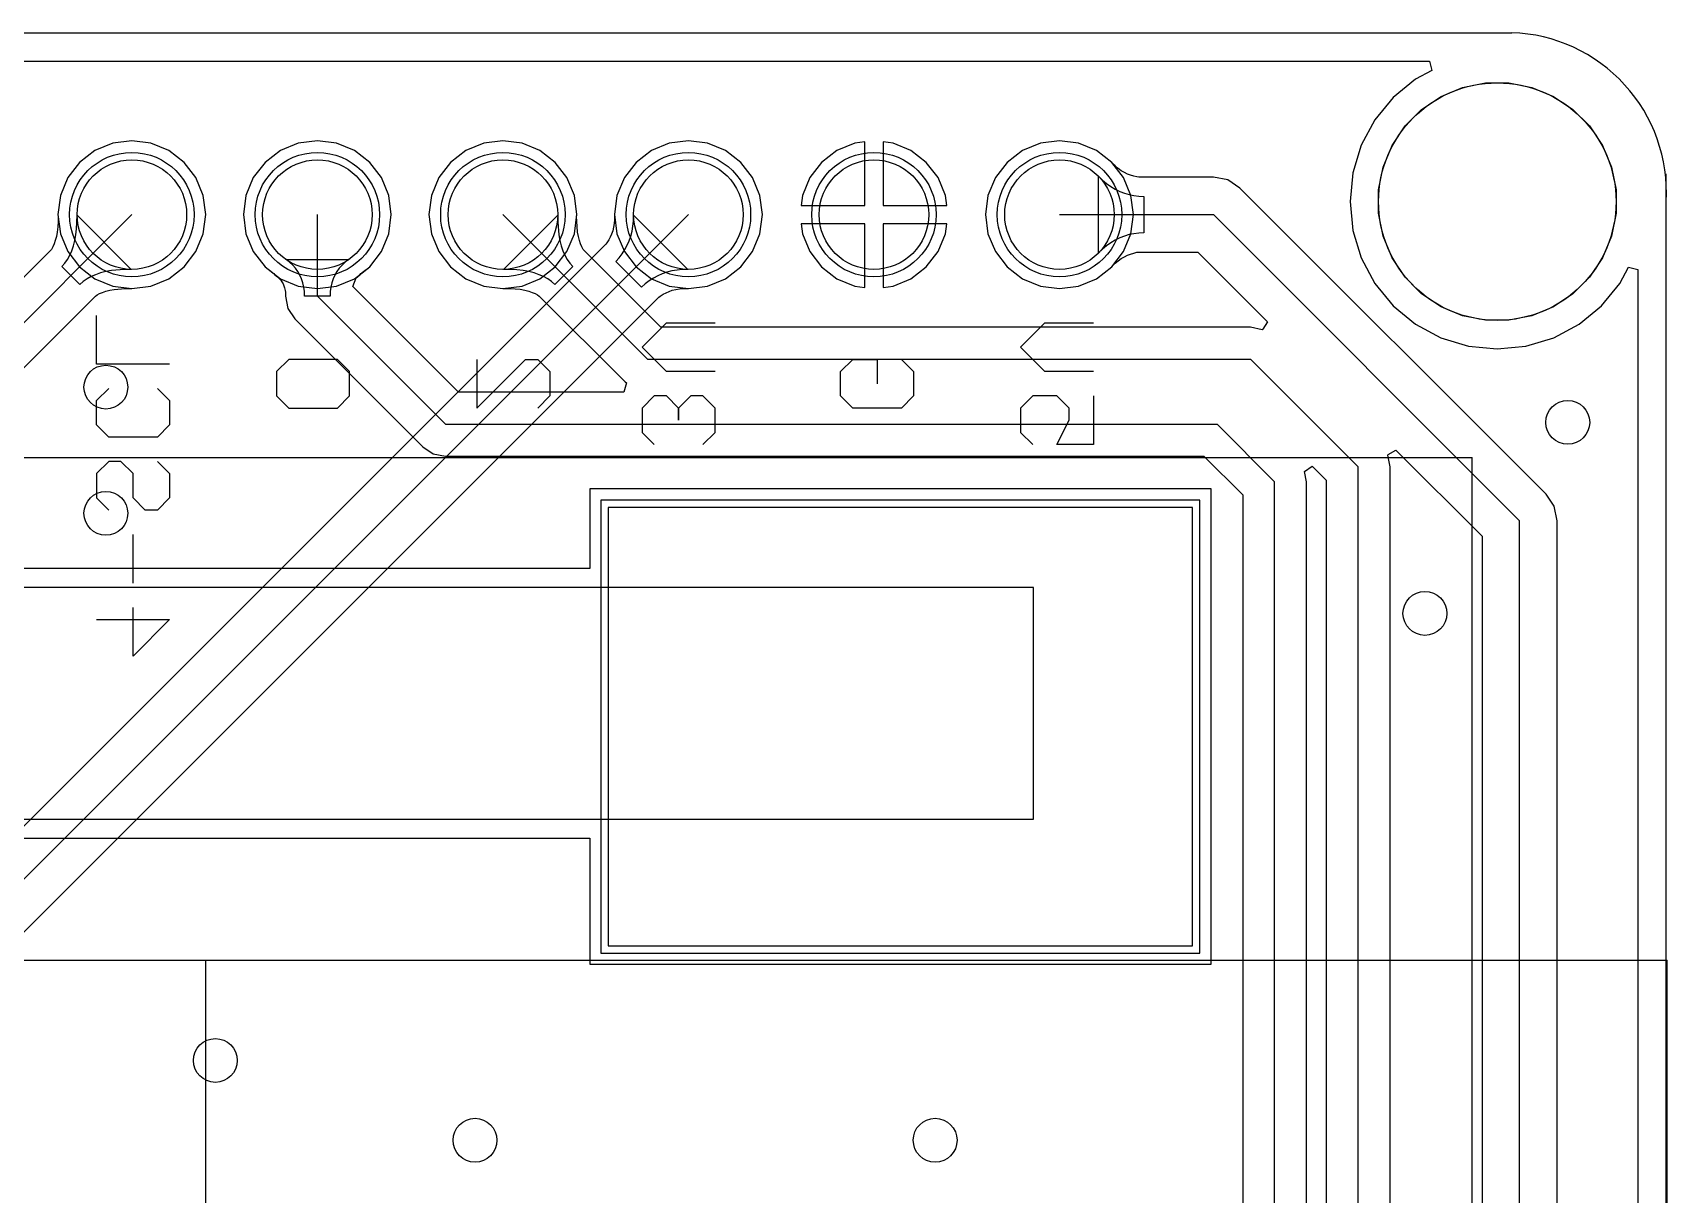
# Model space of a CAD drawing. Header units: millimetres. Extents: x 73 to 121, y 30 to 140.
# Drawn here: x 94.76 to 117.14, y 123.64 to 139.55 of the extents above; entities that cross this region are included whole.
import ezdxf

# ---------------------------------------------------------------- set-up
doc = ezdxf.new("R2010")
doc.units = ezdxf.units.MM
for name, color, linetype in [('BottomLayer', 5, 'Continuous'), ('BottomOverlay', 54, 'Continuous'), ('BottomPaste', 16, 'Continuous'), ('BottomSolder', 6, 'Continuous'), ('KeepOutLayer', 6, 'Continuous'), ('MultiLayer', 9, 'Continuous'), ('TopLayer', 1, 'Continuous'), ('TopOverlay', 2, 'Continuous'), ('TopSolder', 216, 'Continuous')]:
    doc.layers.add(name, color=color, linetype=linetype)

# ---------------------------------------------------------------- blocks, each defined once
blk = doc.blocks.new('SSH1106_58')
at = {"layer": 'TopOverlay'}
for p in [(-14.561, 23.248), (20.039, 0)]:
    blk.add_line(p, (20.039, 23.248), dxfattribs=at)
blk = doc.blocks.new('18650____________B_71')
at = {"layer": 'BottomLayer'}
for p, q in [((-6.669, 35.516), (-6.669, 27.516)), ((-0.669, 35.516), (-6.669, 35.516)), ((-0.669, 27.516), (-0.669, 35.516)), ((-6.669, 27.516), (-0.669, 27.516))]:
    blk.add_line(p, q, dxfattribs=at)
at = {"layer": 'BottomOverlay'}
for p, q in [((76.531, 42.016), (-0.469, 42.016)), ((-0.469, 22), (-0.469, 42.016)), ((-0.469, 2.01), (-0.469, 23.01)), ((-0.469, 22), (76.531, 22))]:
    blk.add_line(p, q, dxfattribs=at)
at = {"layer": 'BottomPaste'}
for p, q in [((-6.669, 35.516), (-6.669, 27.516)), ((-0.669, 35.516), (-6.669, 35.516)), ((-0.669, 27.516), (-0.669, 35.516)), ((-6.669, 27.516), (-0.669, 27.516))]:
    blk.add_line(p, q, dxfattribs=at)
at = {"layer": 'BottomSolder'}
for p, q in [((-6.771, 35.617), (-6.771, 27.414)), ((-0.568, 35.617), (-6.771, 35.617)), ((-0.568, 27.414), (-0.568, 35.617)), ((-6.771, 27.414), (-0.568, 27.414))]:
    blk.add_line(p, q, dxfattribs=at)
blk = doc.blocks.new('HDR1X10_72')
at = {"layer": 'BottomLayer'}
for centre in [(10.16, 0), (12.7, 0), (15.24, 0), (17.78, 0), (20.32, 0), (22.86, 0)]:
    blk.add_circle(centre, 0.75, dxfattribs=at)
at = {"layer": 'BottomSolder'}
for centre in [(10.16, 0), (12.7, 0), (15.24, 0), (17.78, 0), (20.32, 0), (22.86, 0)]:
    blk.add_circle(centre, 0.852, dxfattribs=at)
at = {"layer": 'MultiLayer'}
for centre in [(10.16, 0), (12.7, 0), (15.24, 0), (17.78, 0), (20.32, 0), (22.86, 0)]:
    blk.add_circle(centre, 0.75, dxfattribs=at)
at = {"layer": 'TopLayer'}
for centre in [(10.16, 0), (12.7, 0), (15.24, 0), (17.78, 0), (20.32, 0), (22.86, 0)]:
    blk.add_circle(centre, 0.75, dxfattribs=at)
at = {"layer": 'TopSolder'}
for centre in [(10.16, 0), (12.7, 0), (15.24, 0), (17.78, 0), (20.32, 0), (22.86, 0)]:
    blk.add_circle(centre, 0.852, dxfattribs=at)

msp = doc.modelspace()

# ---------------------------------------------------------------- linework, layer by layer
at = {"layer": 'BottomLayer'}
for p, q in [((80.481, 139.159), (113.879, 139.159)), ((113.911, 139.032), (113.688, 138.913)), ((113.879, 139.159), (113.911, 139.032)), ((113.688, 138.913), (113.382, 138.662)), ((113.382, 138.662), (113.131, 138.356)), ((113.131, 138.356), (112.945, 138.008)), ((95.607, 137.935), (95.398, 137.774)), ((95.852, 138.037), (95.607, 137.935)), ((96.114, 138.071), (95.852, 138.037)), ((96.376, 138.037), (96.114, 138.071)), ((96.62, 137.935), (96.376, 138.037)), ((96.83, 137.774), (96.62, 137.935)), ((98.147, 137.935), (97.938, 137.774)), ((98.392, 138.037), (98.147, 137.935)), ((98.654, 138.071), (98.392, 138.037)), ((98.916, 138.037), (98.654, 138.071)), ((99.16, 137.935), (98.916, 138.037)), ((99.37, 137.774), (99.16, 137.935)), ((100.687, 137.935), (100.478, 137.774)), ((100.932, 138.037), (100.687, 137.935)), ((101.194, 138.071), (100.932, 138.037)), ((101.456, 138.037), (101.194, 138.071)), ((101.7, 137.935), (101.456, 138.037)), ((101.91, 137.774), (101.7, 137.935)), ((103.227, 137.935), (103.018, 137.774)), ((103.472, 138.037), (103.227, 137.935)), ((103.734, 138.071), (103.472, 138.037)), ((103.996, 138.037), (103.734, 138.071)), ((104.24, 137.935), (103.996, 138.037)), ((104.45, 137.774), (104.24, 137.935)), ((105.767, 137.935), (105.558, 137.774)), ((106.012, 138.037), (105.767, 137.935)), ((106.147, 138.054), (106.012, 138.037)), ((106.147, 137.185), (106.147, 138.054)), ((106.536, 138.037), (106.401, 138.054)), ((106.401, 138.054), (106.401, 137.185)), ((106.78, 137.935), (106.536, 138.037)), ((106.99, 137.774), (106.78, 137.935)), ((108.307, 137.935), (108.098, 137.774)), ((108.552, 138.037), (108.307, 137.935)), ((108.814, 138.071), (108.552, 138.037)), ((109.076, 138.037), (108.814, 138.071)), ((109.32, 137.935), (109.076, 138.037)), ((109.53, 137.774), (109.32, 137.935)), ((112.945, 138.008), (112.83, 137.63)), ((95.398, 137.774), (95.237, 137.565)), ((96.991, 137.565), (96.83, 137.774)), ((97.938, 137.774), (97.777, 137.565)), ((99.531, 137.565), (99.37, 137.774)), ((100.478, 137.774), (100.317, 137.565)), ((102.071, 137.565), (101.91, 137.774)), ((103.018, 137.774), (102.857, 137.565)), ((104.611, 137.565), (104.45, 137.774)), ((105.558, 137.774), (105.397, 137.565)), ((107.151, 137.565), (106.99, 137.774)), ((108.098, 137.774), (107.937, 137.565)), ((109.545, 137.755), (109.53, 137.774)), ((109.576, 137.725), (109.545, 137.755)), ((109.618, 137.69), (109.576, 137.725)), ((109.66, 137.66), (109.618, 137.69)), ((109.702, 137.635), (109.66, 137.66)), ((109.744, 137.614), (109.702, 137.635)), ((95.237, 137.565), (95.135, 137.32)), ((97.092, 137.32), (96.991, 137.565)), ((97.777, 137.565), (97.675, 137.32)), ((99.632, 137.32), (99.531, 137.565)), ((100.317, 137.565), (100.215, 137.32)), ((102.172, 137.32), (102.071, 137.565)), ((102.857, 137.565), (102.755, 137.32)), ((104.712, 137.32), (104.611, 137.565)), ((105.397, 137.565), (105.295, 137.32)), ((107.252, 137.32), (107.151, 137.565)), ((107.937, 137.565), (107.835, 137.32)), ((109.349, 136.533), (109.349, 137.583)), ((109.349, 137.583), (109.404, 137.531)), ((109.404, 137.531), (109.46, 137.484)), ((109.46, 137.484), (109.518, 137.443)), ((109.518, 137.443), (109.578, 137.407)), ((109.787, 137.597), (109.744, 137.614)), ((109.83, 137.584), (109.787, 137.597)), ((109.875, 137.575), (109.83, 137.584)), ((109.899, 137.572), (109.875, 137.575)), ((110.922, 137.572), (109.899, 137.572)), ((111.118, 137.533), (110.922, 137.572)), ((111.285, 137.422), (111.118, 137.533)), ((115.476, 133.231), (111.285, 137.422)), ((112.83, 137.63), (112.792, 137.236)), ((95.135, 137.32), (95.101, 137.058)), ((97.126, 137.058), (97.092, 137.32)), ((97.675, 137.32), (97.641, 137.058)), ((99.666, 137.058), (99.632, 137.32)), ((100.215, 137.32), (100.181, 137.058)), ((102.206, 137.058), (102.172, 137.32)), ((102.755, 137.32), (102.721, 137.058)), ((104.746, 137.058), (104.712, 137.32)), ((105.295, 137.32), (105.278, 137.185)), ((107.27, 137.185), (107.252, 137.32)), ((107.835, 137.32), (107.801, 137.058)), ((109.578, 137.407), (109.639, 137.377)), ((109.639, 137.377), (109.702, 137.352)), ((109.702, 137.352), (109.767, 137.333)), ((109.767, 137.333), (109.833, 137.319)), ((109.833, 137.319), (109.901, 137.311)), ((109.901, 137.311), (109.971, 137.308)), ((109.971, 137.308), (109.971, 136.808)), ((112.792, 137.236), (112.83, 136.843)), ((95.101, 137.058), (95.135, 136.796)), ((97.092, 136.796), (97.126, 137.058)), ((97.641, 137.058), (97.675, 136.796)), ((98.654, 135.941), (98.654, 137.058)), ((99.632, 136.796), (99.666, 137.058)), ((100.181, 137.058), (100.215, 136.796)), ((101.194, 137.058), (103.175, 135.077)), ((101.201, 136.308), (101.944, 137.051)), ((101.944, 137.051), (101.945, 136.956)), ((102.203, 137.032), (102.206, 137.058)), ((102.204, 136.969), (102.203, 137.032)), ((102.217, 136.816), (102.204, 136.969)), ((102.721, 137.058), (102.755, 136.796)), ((104.712, 136.796), (104.746, 137.058)), ((105.278, 137.185), (106.147, 137.185)), ((106.401, 137.185), (107.27, 137.185)), ((107.801, 137.058), (107.835, 136.796)), ((108.814, 137.058), (110.922, 137.058)), ((110.922, 137.058), (115.113, 132.867)), ((95.135, 136.796), (95.237, 136.552)), ((96.991, 136.552), (97.092, 136.796)), ((97.675, 136.796), (97.777, 136.552)), ((99.531, 136.552), (99.632, 136.796)), ((100.215, 136.796), (100.317, 136.552)), ((101.945, 136.956), (101.96, 136.782)), ((101.96, 136.782), (101.974, 136.703)), ((102.228, 136.758), (102.217, 136.816)), ((102.242, 136.704), (102.228, 136.758)), ((102.755, 136.796), (102.857, 136.552)), ((104.611, 136.552), (104.712, 136.796)), ((106.147, 136.931), (105.278, 136.931)), ((105.278, 136.931), (105.295, 136.796)), ((105.295, 136.796), (105.397, 136.552)), ((106.147, 136.062), (106.147, 136.931)), ((107.27, 136.931), (106.401, 136.931)), ((106.401, 136.931), (106.401, 136.062)), ((107.151, 136.552), (107.252, 136.796)), ((107.252, 136.796), (107.27, 136.931)), ((107.835, 136.796), (107.937, 136.552)), ((109.639, 136.74), (109.578, 136.709)), ((109.702, 136.764), (109.639, 136.74)), ((109.767, 136.784), (109.702, 136.764)), ((109.833, 136.797), (109.767, 136.784)), ((109.901, 136.806), (109.833, 136.797)), ((109.971, 136.808), (109.901, 136.806)), ((112.83, 136.843), (112.945, 136.465)), ((95.237, 136.552), (95.398, 136.342)), ((96.83, 136.342), (96.991, 136.552)), ((97.777, 136.552), (97.938, 136.342)), ((99.37, 136.342), (99.531, 136.552)), ((100.317, 136.552), (100.478, 136.342)), ((101.974, 136.703), (101.993, 136.63)), ((101.993, 136.63), (102.016, 136.563)), ((102.016, 136.563), (102.043, 136.501)), ((102.258, 136.657), (102.242, 136.704)), ((102.275, 136.617), (102.258, 136.657)), ((102.294, 136.583), (102.275, 136.617)), ((102.31, 136.561), (102.294, 136.583)), ((103.356, 135.515), (102.31, 136.561)), ((102.857, 136.552), (103.018, 136.342)), ((104.45, 136.342), (104.611, 136.552)), ((105.397, 136.552), (105.558, 136.342)), ((106.99, 136.342), (107.151, 136.552)), ((107.937, 136.552), (108.098, 136.342)), ((109.404, 136.586), (109.349, 136.533)), ((109.46, 136.632), (109.404, 136.586)), ((109.518, 136.674), (109.46, 136.632)), ((109.578, 136.709), (109.518, 136.674)), ((109.744, 136.503), (109.787, 136.519)), ((109.787, 136.519), (109.83, 136.532)), ((109.83, 136.532), (109.875, 136.542)), ((109.875, 136.542), (109.899, 136.545)), ((109.899, 136.545), (110.709, 136.545)), ((110.709, 136.545), (111.661, 135.592)), ((95.398, 136.342), (95.607, 136.181)), ((96.62, 136.181), (96.83, 136.342)), ((97.938, 136.342), (98.038, 136.265)), ((98.273, 136.406), (98.225, 136.443)), ((98.225, 136.443), (99.082, 136.443)), ((98.316, 136.366), (98.273, 136.406)), ((98.354, 136.324), (98.316, 136.366)), ((98.387, 136.278), (98.354, 136.324)), ((98.953, 136.324), (98.92, 136.278)), ((98.991, 136.366), (98.953, 136.324)), ((99.034, 136.406), (98.991, 136.366)), ((99.082, 136.443), (99.034, 136.406)), ((99.269, 136.265), (99.37, 136.342)), ((100.478, 136.342), (100.687, 136.181)), ((101.296, 136.307), (101.201, 136.308)), ((101.386, 136.302), (101.296, 136.307)), ((101.47, 136.292), (101.386, 136.302)), ((101.549, 136.278), (101.47, 136.292)), ((102.151, 136.348), (101.904, 136.101)), ((102.043, 136.501), (102.075, 136.444)), ((102.075, 136.444), (102.111, 136.394)), ((102.111, 136.394), (102.151, 136.348)), ((103.018, 136.342), (103.227, 136.181)), ((104.24, 136.181), (104.45, 136.342)), ((105.558, 136.342), (105.767, 136.181)), ((106.78, 136.181), (106.99, 136.342)), ((108.098, 136.342), (108.307, 136.181)), ((109.32, 136.181), (109.53, 136.342)), ((109.53, 136.342), (109.545, 136.362)), ((109.545, 136.362), (109.576, 136.392)), ((109.576, 136.392), (109.618, 136.427)), ((109.618, 136.427), (109.66, 136.457)), ((109.66, 136.457), (109.702, 136.482)), ((109.702, 136.482), (109.744, 136.503)), ((112.945, 136.465), (113.131, 136.116)), ((116.484, 136.116), (116.604, 136.339)), ((116.604, 136.339), (116.731, 136.308)), ((116.731, 136.308), (116.731, 99.055)), ((95.607, 136.181), (95.852, 136.08)), ((95.852, 136.08), (96.114, 136.046)), ((96.114, 136.046), (96.376, 136.08)), ((96.376, 136.08), (96.62, 136.181)), ((98.038, 136.265), (98.042, 136.26)), ((98.042, 136.26), (98.056, 136.25)), ((98.056, 136.25), (98.067, 136.237)), ((98.067, 136.237), (98.106, 136.208)), ((98.106, 136.208), (98.131, 136.185)), ((98.131, 136.185), (98.152, 136.161)), ((98.152, 136.161), (98.169, 136.137)), ((98.169, 136.137), (98.184, 136.112)), ((98.184, 136.112), (98.196, 136.085)), ((98.196, 136.085), (98.206, 136.055)), ((98.415, 136.229), (98.387, 136.278)), ((98.438, 136.177), (98.415, 136.229)), ((98.456, 136.123), (98.438, 136.177)), ((98.468, 136.065), (98.456, 136.123)), ((98.851, 136.123), (98.839, 136.065)), ((98.869, 136.177), (98.851, 136.123)), ((98.892, 136.229), (98.869, 136.177)), ((98.92, 136.278), (98.892, 136.229)), ((99.141, 136.072), (99.187, 136.194)), ((100.587, 134.626), (99.141, 136.072)), ((99.187, 136.194), (99.201, 136.208)), ((99.201, 136.208), (99.24, 136.237)), ((99.24, 136.237), (99.251, 136.25)), ((99.251, 136.25), (99.266, 136.26)), ((99.266, 136.26), (99.269, 136.265)), ((100.687, 136.181), (100.932, 136.08)), ((100.932, 136.08), (101.194, 136.046)), ((101.622, 136.259), (101.549, 136.278)), ((101.689, 136.236), (101.622, 136.259)), ((101.751, 136.209), (101.689, 136.236)), ((101.808, 136.177), (101.751, 136.209)), ((101.858, 136.141), (101.808, 136.177)), ((101.904, 136.101), (101.858, 136.141)), ((103.227, 136.181), (103.472, 136.08)), ((103.472, 136.08), (103.734, 136.046)), ((103.734, 136.046), (103.996, 136.08)), ((103.996, 136.08), (104.24, 136.181)), ((105.767, 136.181), (106.012, 136.08)), ((106.012, 136.08), (106.147, 136.062)), ((106.401, 136.062), (106.536, 136.08)), ((106.536, 136.08), (106.78, 136.181)), ((108.307, 136.181), (108.552, 136.08)), ((108.552, 136.08), (108.814, 136.046)), ((108.814, 136.046), (109.076, 136.08)), ((109.076, 136.08), (109.32, 136.181)), ((113.131, 136.116), (113.382, 135.81)), ((116.234, 135.81), (116.484, 136.116)), ((98.206, 136.055), (98.213, 136.021)), ((98.213, 136.021), (98.216, 135.995)), ((98.216, 135.995), (98.216, 135.941)), ((98.216, 135.941), (98.249, 135.773)), ((98.476, 136.004), (98.468, 136.065)), ((98.479, 135.941), (98.476, 136.004)), ((98.829, 135.941), (98.479, 135.941)), ((98.654, 135.941), (100.406, 134.188)), ((98.831, 136.004), (98.829, 135.941)), ((98.839, 136.065), (98.831, 136.004)), ((101.194, 136.046), (101.22, 136.049)), ((101.22, 136.049), (101.287, 136.048)), ((101.287, 136.048), (101.363, 136.044)), ((101.363, 136.044), (101.432, 136.036)), ((101.432, 136.036), (101.494, 136.024)), ((101.494, 136.024), (101.548, 136.011)), ((101.548, 136.011), (101.595, 135.994)), ((101.595, 135.994), (101.635, 135.977)), ((101.635, 135.977), (101.669, 135.958)), ((101.669, 135.958), (101.691, 135.942)), ((101.691, 135.942), (102.866, 134.768)), ((98.249, 135.773), (98.344, 135.632)), ((98.344, 135.632), (100.097, 133.879)), ((113.382, 135.81), (113.688, 135.56)), ((115.928, 135.56), (116.234, 135.81)), ((111.43, 135.515), (103.356, 135.515)), ((111.591, 135.482), (111.43, 135.515)), ((111.6, 135.488), (111.591, 135.482)), ((111.661, 135.592), (111.6, 135.488)), ((113.688, 135.56), (114.036, 135.373)), ((115.58, 135.373), (115.928, 135.56)), ((114.036, 135.373), (114.415, 135.259)), ((114.415, 135.259), (114.808, 135.22)), ((114.808, 135.22), (115.201, 135.259)), ((115.201, 135.259), (115.58, 135.373)), ((103.175, 135.077), (111.43, 135.077)), ((111.43, 135.077), (112.903, 133.604)), ((102.888, 134.753), (102.85, 134.626)), ((102.866, 134.768), (102.888, 134.753)), ((102.85, 134.626), (100.587, 134.626)), ((100.406, 134.188), (110.973, 134.188)), ((110.973, 134.188), (111.76, 133.401)), ((100.097, 133.879), (100.239, 133.784)), ((113.314, 133.774), (113.418, 133.835)), ((113.418, 133.835), (114.599, 132.655)), ((100.239, 133.784), (100.406, 133.751)), ((100.406, 133.751), (110.791, 133.751)), ((110.791, 133.751), (111.323, 133.22)), ((112.17, 133.539), (112.275, 133.613)), ((112.275, 133.613), (112.466, 133.423)), ((113.308, 133.766), (113.314, 133.774)), ((113.34, 133.604), (113.308, 133.766)), ((111.76, 107.239), (111.76, 133.401)), ((112.197, 133.401), (112.17, 133.539)), ((112.197, 107.239), (112.197, 133.401)), ((112.466, 133.423), (112.466, 106.302)), ((112.903, 106.121), (112.903, 133.604)), ((113.34, 106.121), (113.34, 133.604)), ((110.89, 133.302), (102.382, 133.302)), ((102.382, 133.302), (102.382, 132.212)), ((110.89, 126.794), (110.89, 133.302)), ((111.323, 133.22), (111.323, 107.42)), ((115.588, 133.064), (115.476, 133.231)), ((115.627, 132.867), (115.588, 133.064)), ((115.113, 99.111), (115.113, 132.867)), ((115.627, 99.324), (115.627, 132.867)), ((114.599, 132.655), (114.599, 99.111)), ((102.382, 132.212), (91.884, 132.212)), ((108.458, 131.953), (89.154, 131.953)), ((108.458, 128.778), (108.458, 131.953)), ((89.154, 128.778), (108.458, 128.778)), ((91.884, 128.519), (102.382, 128.519)), ((102.382, 128.519), (102.382, 126.794)), ((102.382, 126.794), (110.89, 126.794))]:
    msp.add_line(p, q, dxfattribs=at)
for centre in [(95.758, 134.696), (115.773, 134.214), (95.758, 132.969), (113.817, 131.597), (97.257, 125.476), (100.813, 124.384), (107.112, 124.384)]:
    msp.add_circle(centre, 0.3, dxfattribs=at)
at = {"layer": 'BottomOverlay'}
for p, q in [((95.631, 135.012), (95.631, 135.678)), ((103.099, 135.242), (103.432, 135.575)), ((103.432, 135.575), (104.098, 135.575)), ((108.28, 135.242), (108.613, 135.575)), ((108.613, 135.575), (109.28, 135.575)), ((103.432, 134.908), (103.099, 135.242)), ((108.613, 134.908), (108.28, 135.242)), ((96.631, 135.012), (95.631, 135.012)), ((98.261, 135.075), (98.095, 134.908)), ((98.928, 135.075), (98.261, 135.075)), ((99.094, 134.908), (98.928, 135.075)), ((100.838, 135.075), (100.838, 134.409)), ((100.838, 134.409), (101.504, 135.075)), ((101.504, 135.075), (101.671, 135.075)), ((101.671, 135.075), (101.838, 134.908)), ((105.816, 134.908), (105.983, 135.075)), ((105.983, 135.075), (106.316, 135.075)), ((106.316, 135.075), (106.316, 134.742)), ((106.649, 135.075), (106.816, 134.908)), ((98.095, 134.908), (98.095, 134.575)), ((99.094, 134.575), (99.094, 134.908)), ((101.838, 134.908), (101.838, 134.575)), ((104.098, 134.908), (103.432, 134.908)), ((105.816, 134.575), (105.816, 134.908)), ((106.816, 134.908), (106.816, 134.575)), ((109.28, 134.908), (108.613, 134.908)), ((95.631, 134.512), (95.798, 134.679)), ((95.631, 134.179), (95.631, 134.512)), ((96.464, 134.679), (96.631, 134.512)), ((96.631, 134.512), (96.631, 134.179)), ((98.095, 134.575), (98.261, 134.409)), ((98.928, 134.409), (99.094, 134.575)), ((101.838, 134.575), (101.671, 134.409)), ((103.265, 134.575), (103.099, 134.409)), ((103.432, 134.575), (103.265, 134.575)), ((103.598, 134.409), (103.432, 134.575)), ((103.765, 134.575), (103.598, 134.409)), ((103.932, 134.575), (103.765, 134.575)), ((104.098, 134.409), (103.932, 134.575)), ((105.983, 134.409), (105.816, 134.575)), ((106.816, 134.575), (106.649, 134.409)), ((108.447, 134.575), (108.28, 134.409)), ((108.78, 134.575), (108.447, 134.575)), ((108.947, 134.409), (108.78, 134.575)), ((109.28, 134.575), (109.28, 133.909)), ((98.261, 134.409), (98.928, 134.409)), ((103.099, 134.409), (103.099, 134.075)), ((103.598, 134.409), (103.598, 134.242)), ((103.598, 134.242), (103.598, 134.409)), ((104.098, 134.075), (104.098, 134.409)), ((106.649, 134.409), (105.983, 134.409)), ((108.28, 134.409), (108.28, 134.075)), ((108.947, 134.242), (108.947, 134.409)), ((95.798, 134.012), (95.631, 134.179)), ((96.631, 134.179), (96.464, 134.012)), ((103.099, 134.075), (103.265, 133.909)), ((103.932, 133.909), (104.098, 134.075)), ((108.28, 134.075), (108.447, 133.909)), ((108.78, 133.909), (108.947, 134.242)), ((96.464, 134.012), (95.798, 134.012)), ((109.28, 133.909), (108.78, 133.909)), ((95.798, 133.679), (95.631, 133.512)), ((95.964, 133.679), (95.798, 133.679)), ((96.131, 133.512), (95.964, 133.679)), ((96.464, 133.679), (96.631, 133.512)), ((95.631, 133.512), (95.631, 133.179)), ((96.131, 133.179), (96.131, 133.512)), ((96.631, 133.512), (96.631, 133.179)), ((95.631, 133.179), (95.798, 133.013)), ((96.297, 133.013), (96.131, 133.179)), ((96.631, 133.179), (96.464, 133.013)), ((96.464, 133.013), (96.297, 133.013)), ((96.131, 132.013), (96.131, 132.679)), ((96.131, 131.013), (96.131, 131.68)), ((95.631, 131.513), (96.631, 131.513)), ((96.631, 131.513), (96.131, 131.013))]:
    msp.add_line(p, q, dxfattribs=at)
at = {"layer": 'KeepOutLayer'}
for p, q in [((79.324, 139.548), (115.009, 139.548)), ((117.119, 99.03), (117.119, 137.617))]:
    msp.add_line(p, q, dxfattribs=at)
msp.add_circle((114.808, 137.236), 1.626, dxfattribs=at)
msp.add_arc((114.935, 137.363), 2.188, 356.6822, 88.0694, dxfattribs=at)
at = {"layer": 'MultiLayer'}
for p, q in [((114.038, 138.677), (114.334, 138.799)), ((114.334, 138.799), (114.648, 138.862)), ((114.648, 138.862), (114.808, 138.862)), ((114.808, 138.862), (114.968, 138.862)), ((114.968, 138.862), (115.282, 138.799)), ((115.282, 138.799), (115.578, 138.677)), ((113.772, 138.499), (114.038, 138.677)), ((115.578, 138.677), (115.844, 138.499)), ((113.545, 138.272), (113.772, 138.499)), ((115.844, 138.499), (116.071, 138.272)), ((113.367, 138.006), (113.545, 138.272)), ((116.071, 138.272), (116.249, 138.006)), ((113.245, 137.71), (113.367, 138.006)), ((116.249, 138.006), (116.371, 137.71)), ((113.182, 137.396), (113.245, 137.71)), ((116.371, 137.71), (116.434, 137.396)), ((113.182, 137.236), (113.182, 137.396)), ((113.182, 137.076), (113.182, 137.236)), ((116.434, 137.396), (116.434, 137.236)), ((116.434, 137.236), (116.434, 137.076)), ((113.245, 136.762), (113.182, 137.076)), ((116.434, 137.076), (116.371, 136.762)), ((113.367, 136.466), (113.245, 136.762)), ((116.371, 136.762), (116.249, 136.466)), ((113.545, 136.2), (113.367, 136.466)), ((116.249, 136.466), (116.071, 136.2)), ((113.772, 135.974), (113.545, 136.2)), ((116.071, 136.2), (115.844, 135.974)), ((114.038, 135.796), (113.772, 135.974)), ((115.844, 135.974), (115.578, 135.796)), ((114.334, 135.673), (114.038, 135.796)), ((114.648, 135.611), (114.334, 135.673)), ((115.282, 135.673), (114.968, 135.611)), ((115.578, 135.796), (115.282, 135.673)), ((114.808, 135.611), (114.648, 135.611)), ((114.808, 135.611), (114.808, 135.611)), ((114.968, 135.611), (114.808, 135.611))]:
    msp.add_line(p, q, dxfattribs=at)
for centre in [(95.758, 134.696), (115.773, 134.214), (95.758, 132.969), (113.817, 131.597), (97.257, 125.476), (100.813, 124.384), (107.112, 124.384)]:
    msp.add_circle(centre, 0.3, dxfattribs=at)
at = {"layer": 'TopLayer'}
for p, q in [((89.698, 139.159), (113.879, 139.159)), ((113.911, 139.032), (113.688, 138.913)), ((113.879, 139.159), (113.911, 139.032)), ((113.688, 138.913), (113.382, 138.662)), ((113.382, 138.662), (113.131, 138.356)), ((113.131, 138.356), (112.945, 138.008)), ((95.607, 137.935), (95.398, 137.774)), ((95.852, 138.037), (95.607, 137.935)), ((96.114, 138.071), (95.852, 138.037)), ((96.376, 138.037), (96.114, 138.071)), ((96.62, 137.935), (96.376, 138.037)), ((96.83, 137.774), (96.62, 137.935)), ((98.147, 137.935), (97.938, 137.774)), ((98.392, 138.037), (98.147, 137.935)), ((98.654, 138.071), (98.392, 138.037)), ((98.916, 138.037), (98.654, 138.071)), ((99.16, 137.935), (98.916, 138.037)), ((99.37, 137.774), (99.16, 137.935)), ((100.687, 137.935), (100.478, 137.774)), ((100.932, 138.037), (100.687, 137.935)), ((101.194, 138.071), (100.932, 138.037)), ((101.456, 138.037), (101.194, 138.071)), ((101.7, 137.935), (101.456, 138.037)), ((101.91, 137.774), (101.7, 137.935)), ((103.227, 137.935), (103.018, 137.774)), ((103.472, 138.037), (103.227, 137.935)), ((103.734, 138.071), (103.472, 138.037)), ((103.996, 138.037), (103.734, 138.071)), ((104.24, 137.935), (103.996, 138.037)), ((104.45, 137.774), (104.24, 137.935)), ((105.767, 137.935), (105.558, 137.774)), ((106.012, 138.037), (105.767, 137.935)), ((106.147, 138.054), (106.012, 138.037)), ((106.147, 137.185), (106.147, 138.054)), ((106.536, 138.037), (106.401, 138.054)), ((106.401, 138.054), (106.401, 137.185)), ((106.78, 137.935), (106.536, 138.037)), ((106.99, 137.774), (106.78, 137.935)), ((108.307, 137.935), (108.098, 137.774)), ((108.552, 138.037), (108.307, 137.935)), ((108.814, 138.071), (108.552, 138.037)), ((109.076, 138.037), (108.814, 138.071)), ((109.32, 137.935), (109.076, 138.037)), ((109.53, 137.774), (109.32, 137.935)), ((112.945, 138.008), (112.83, 137.63)), ((95.398, 137.774), (95.237, 137.565)), ((96.991, 137.565), (96.83, 137.774)), ((97.938, 137.774), (97.777, 137.565)), ((99.531, 137.565), (99.37, 137.774)), ((100.478, 137.774), (100.317, 137.565)), ((102.071, 137.565), (101.91, 137.774)), ((103.018, 137.774), (102.857, 137.565)), ((104.611, 137.565), (104.45, 137.774)), ((105.558, 137.774), (105.397, 137.565)), ((107.151, 137.565), (106.99, 137.774)), ((108.098, 137.774), (107.937, 137.565)), ((109.691, 137.565), (109.53, 137.774)), ((95.237, 137.565), (95.135, 137.32)), ((97.092, 137.32), (96.991, 137.565)), ((97.777, 137.565), (97.675, 137.32)), ((99.632, 137.32), (99.531, 137.565)), ((100.317, 137.565), (100.215, 137.32)), ((102.172, 137.32), (102.071, 137.565)), ((102.857, 137.565), (102.755, 137.32)), ((104.712, 137.32), (104.611, 137.565)), ((105.397, 137.565), (105.295, 137.32)), ((107.252, 137.32), (107.151, 137.565)), ((107.937, 137.565), (107.835, 137.32)), ((109.792, 137.32), (109.691, 137.565)), ((112.83, 137.63), (112.792, 137.236)), ((95.135, 137.32), (95.101, 137.058)), ((97.126, 137.058), (97.092, 137.32)), ((97.675, 137.32), (97.641, 137.058)), ((99.666, 137.058), (99.632, 137.32)), ((100.215, 137.32), (100.181, 137.058)), ((102.206, 137.058), (102.172, 137.32)), ((102.755, 137.32), (102.721, 137.058)), ((104.746, 137.058), (104.712, 137.32)), ((105.295, 137.32), (105.278, 137.185)), ((107.27, 137.185), (107.252, 137.32)), ((107.835, 137.32), (107.801, 137.058)), ((109.826, 137.058), (109.792, 137.32)), ((112.792, 137.236), (112.83, 136.843)), ((88.976, 129.921), (96.114, 137.058)), ((91.542, 124.866), (103.734, 137.058)), ((95.104, 136.965), (95.099, 136.889)), ((95.101, 137.058), (95.104, 137.032)), ((95.104, 137.032), (95.104, 136.965)), ((95.362, 136.956), (95.364, 137.051)), ((95.364, 137.051), (96.106, 136.308)), ((97.092, 136.796), (97.126, 137.058)), ((97.641, 137.058), (97.675, 136.796)), ((99.632, 136.796), (99.666, 137.058)), ((100.181, 137.058), (100.215, 136.796)), ((102.172, 136.796), (102.206, 137.058)), ((102.723, 136.99), (102.718, 136.936)), ((102.721, 137.058), (102.724, 137.034)), ((102.724, 137.034), (102.723, 136.99)), ((102.975, 136.902), (102.982, 136.975)), ((102.982, 136.975), (102.984, 137.051)), ((102.984, 137.051), (103.726, 136.308)), ((104.712, 136.796), (104.746, 137.058)), ((105.278, 137.185), (106.147, 137.185)), ((106.401, 137.185), (107.27, 137.185)), ((107.801, 137.058), (107.835, 136.796)), ((109.792, 136.796), (109.826, 137.058)), ((95.08, 136.758), (95.066, 136.704)), ((95.091, 136.82), (95.08, 136.758)), ((95.099, 136.889), (95.091, 136.82)), ((95.333, 136.703), (95.347, 136.782)), ((95.347, 136.782), (95.357, 136.866)), ((95.357, 136.866), (95.362, 136.956)), ((96.991, 136.552), (97.092, 136.796)), ((97.675, 136.796), (97.777, 136.552)), ((99.531, 136.552), (99.632, 136.796)), ((100.215, 136.796), (100.317, 136.552)), ((102.071, 136.552), (102.172, 136.796)), ((102.664, 136.751), (102.643, 136.711)), ((102.683, 136.793), (102.664, 136.751)), ((102.698, 136.838), (102.683, 136.793)), ((102.71, 136.885), (102.698, 136.838)), ((102.718, 136.936), (102.71, 136.885)), ((102.924, 136.7), (102.946, 136.765)), ((102.946, 136.765), (102.963, 136.832)), ((102.963, 136.832), (102.975, 136.902)), ((104.611, 136.552), (104.712, 136.796)), ((106.147, 136.931), (105.278, 136.931)), ((105.278, 136.931), (105.295, 136.796)), ((105.295, 136.796), (105.397, 136.552)), ((106.147, 136.062), (106.147, 136.931)), ((107.27, 136.931), (106.401, 136.931)), ((106.401, 136.931), (106.401, 136.062)), ((107.151, 136.552), (107.252, 136.796)), ((107.252, 136.796), (107.27, 136.931)), ((107.835, 136.796), (107.937, 136.552)), ((109.691, 136.552), (109.792, 136.796)), ((112.83, 136.843), (112.945, 136.465)), ((94.997, 136.561), (88.667, 130.23)), ((102.603, 136.654), (91.178, 125.23)), ((95.013, 136.583), (94.997, 136.561)), ((95.032, 136.617), (95.013, 136.583)), ((95.05, 136.657), (95.032, 136.617)), ((95.066, 136.704), (95.05, 136.657)), ((95.264, 136.501), (95.291, 136.563)), ((95.291, 136.563), (95.314, 136.63)), ((95.314, 136.63), (95.333, 136.703)), ((96.83, 136.342), (96.991, 136.552)), ((97.777, 136.552), (97.938, 136.342)), ((99.37, 136.342), (99.531, 136.552)), ((100.317, 136.552), (100.478, 136.342)), ((101.91, 136.342), (102.071, 136.552)), ((102.618, 136.673), (102.603, 136.654)), ((102.643, 136.711), (102.618, 136.673)), ((102.786, 136.468), (102.828, 136.522)), ((102.828, 136.522), (102.865, 136.579)), ((102.865, 136.579), (102.897, 136.638)), ((102.897, 136.638), (102.924, 136.7)), ((104.45, 136.342), (104.611, 136.552)), ((105.397, 136.552), (105.558, 136.342)), ((106.99, 136.342), (107.151, 136.552)), ((107.937, 136.552), (108.098, 136.342)), ((109.53, 136.342), (109.691, 136.552)), ((95.156, 136.348), (95.196, 136.394)), ((95.403, 136.101), (95.156, 136.348)), ((95.196, 136.394), (95.232, 136.444)), ((95.232, 136.444), (95.264, 136.501)), ((95.837, 136.292), (95.758, 136.278)), ((96.011, 136.307), (95.837, 136.292)), ((96.106, 136.308), (96.011, 136.307)), ((96.62, 136.181), (96.83, 136.342)), ((97.938, 136.342), (98.147, 136.181)), ((99.16, 136.181), (99.37, 136.342)), ((100.478, 136.342), (100.687, 136.181)), ((101.7, 136.181), (101.91, 136.342)), ((102.739, 136.417), (102.786, 136.468)), ((103.092, 136.063), (102.739, 136.417)), ((103.578, 136.3), (103.507, 136.288)), ((103.65, 136.307), (103.578, 136.3)), ((103.726, 136.308), (103.65, 136.307)), ((104.24, 136.181), (104.45, 136.342)), ((105.558, 136.342), (105.767, 136.181)), ((106.78, 136.181), (106.99, 136.342)), ((108.098, 136.342), (108.307, 136.181)), ((109.32, 136.181), (109.53, 136.342)), ((112.945, 136.465), (113.131, 136.116)), ((116.484, 136.116), (116.604, 136.339)), ((116.604, 136.339), (116.731, 136.308)), ((116.731, 136.308), (116.731, 100.797)), ((95.449, 136.141), (95.403, 136.101)), ((95.5, 136.177), (95.449, 136.141)), ((95.556, 136.209), (95.5, 136.177)), ((95.618, 136.236), (95.556, 136.209)), ((95.685, 136.259), (95.618, 136.236)), ((95.758, 136.278), (95.685, 136.259)), ((96.114, 136.046), (96.376, 136.08)), ((96.376, 136.08), (96.62, 136.181)), ((98.147, 136.181), (98.392, 136.08)), ((98.392, 136.08), (98.654, 136.046)), ((98.654, 136.046), (98.916, 136.08)), ((98.916, 136.08), (99.16, 136.181)), ((100.687, 136.181), (100.932, 136.08)), ((100.932, 136.08), (101.194, 136.046)), ((101.194, 136.046), (101.456, 136.08)), ((101.456, 136.08), (101.7, 136.181)), ((103.143, 136.111), (103.092, 136.063)), ((103.197, 136.153), (103.143, 136.111)), ((103.254, 136.19), (103.197, 136.153)), ((103.313, 136.222), (103.254, 136.19)), ((103.375, 136.249), (103.313, 136.222)), ((103.44, 136.271), (103.375, 136.249)), ((103.507, 136.288), (103.44, 136.271)), ((103.734, 136.046), (103.996, 136.08)), ((103.996, 136.08), (104.24, 136.181)), ((105.767, 136.181), (106.012, 136.08)), ((106.012, 136.08), (106.147, 136.062)), ((106.401, 136.062), (106.536, 136.08)), ((106.536, 136.08), (106.78, 136.181)), ((108.307, 136.181), (108.552, 136.08)), ((108.552, 136.08), (108.814, 136.046)), ((108.814, 136.046), (109.076, 136.08)), ((109.076, 136.08), (109.32, 136.181)), ((113.131, 136.116), (113.382, 135.81)), ((116.234, 135.81), (116.484, 136.116)), ((89.414, 129.74), (95.616, 135.942)), ((92.055, 124.654), (103.329, 135.927)), ((95.616, 135.942), (95.638, 135.958)), ((95.638, 135.958), (95.672, 135.977)), ((95.672, 135.977), (95.712, 135.994)), ((95.712, 135.994), (95.759, 136.011)), ((95.759, 136.011), (95.814, 136.024)), ((95.814, 136.024), (95.872, 136.035)), ((95.872, 136.035), (96.024, 136.048)), ((96.024, 136.048), (96.087, 136.049)), ((96.087, 136.049), (96.114, 136.046)), ((103.329, 135.927), (103.348, 135.942)), ((103.348, 135.942), (103.387, 135.967)), ((103.387, 135.967), (103.427, 135.989)), ((103.427, 135.989), (103.469, 136.007)), ((103.469, 136.007), (103.513, 136.022)), ((103.513, 136.022), (103.561, 136.034)), ((103.561, 136.034), (103.611, 136.043)), ((103.611, 136.043), (103.666, 136.048)), ((103.666, 136.048), (103.709, 136.049)), ((103.709, 136.049), (103.734, 136.046)), ((113.382, 135.81), (113.688, 135.56)), ((115.928, 135.56), (116.234, 135.81)), ((113.688, 135.56), (114.036, 135.373)), ((115.58, 135.373), (115.928, 135.56)), ((114.036, 135.373), (114.415, 135.259)), ((114.415, 135.259), (114.808, 135.22)), ((114.808, 135.22), (115.201, 135.259)), ((115.201, 135.259), (115.58, 135.373))]:
    msp.add_line(p, q, dxfattribs=at)
for centre in [(95.758, 134.696), (115.773, 134.214), (95.758, 132.969), (113.817, 131.597), (97.257, 125.476), (100.813, 124.384), (107.112, 124.384)]:
    msp.add_circle(centre, 0.3, dxfattribs=at)

# ---------------------------------------------------------------- block references
for name, p, rotation in [('HDR1X10_72', (85.954, 137.058), 360), ('SSH1106_58', (94.427, 110.485), 360), ('18650____________B_71', (75.12, 126.379), 270)]:
    msp.add_blockref(name, p, dxfattribs=dict(rotation=rotation))

doc.saveas('drawing.dxf')
